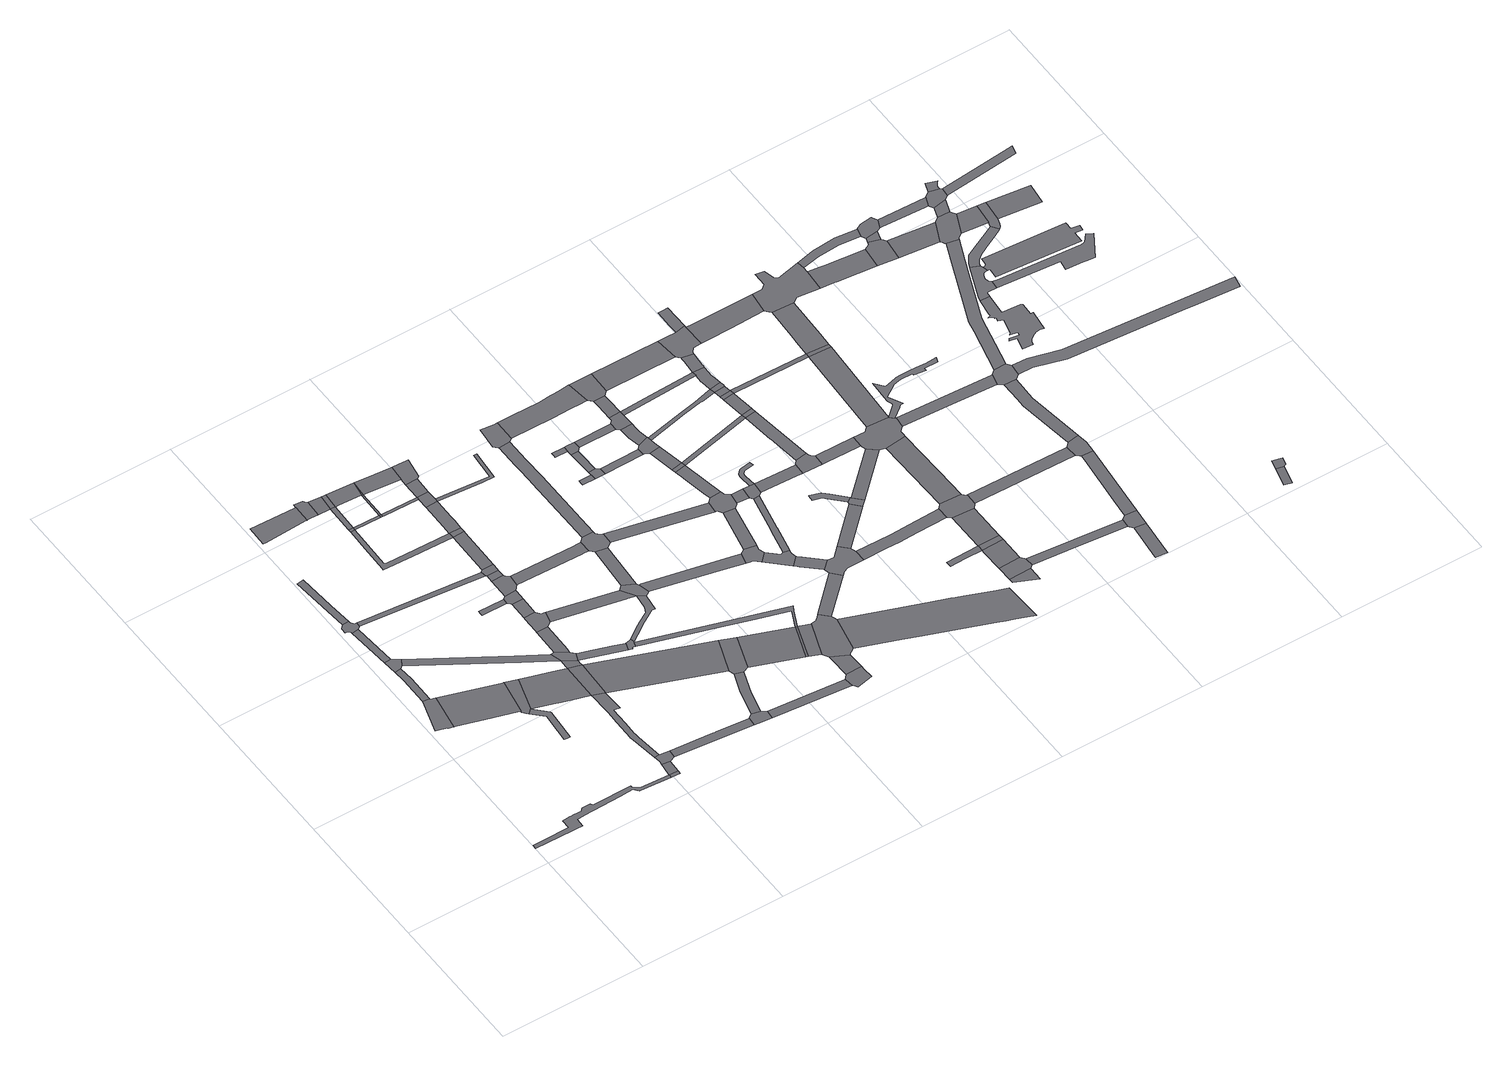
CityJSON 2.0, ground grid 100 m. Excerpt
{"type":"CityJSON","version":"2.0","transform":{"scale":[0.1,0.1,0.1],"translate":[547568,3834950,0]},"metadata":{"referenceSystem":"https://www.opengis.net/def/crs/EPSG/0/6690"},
"CityObjects":{
"road1":{"type":"Road","geometry":[{"type":"MultiSurface","lod":"1","boundaries":[[[0,1,2,3,4,5,6,7]]]}]},
"road2":{"type":"Road","attributes":{"RoadStructureAttribute.sectionType":"1"},"geometry":[{"type":"MultiSurface","lod":"1","boundaries":[[[8,9,10,11,12,13,14,15,16,17,18,19,20,21,22,23,24,25,26,27,28,29,30,31,32,33,34,35,36,37,38,39,40]]]}]},
"road3":{"type":"Road","attributes":{"RoadStructureAttribute.sectionType":"1"},"geometry":[{"type":"MultiSurface","lod":"1","boundaries":[[[41,42,43,44,0,7]]]}]},
"road4":{"type":"Road","attributes":{"RoadStructureAttribute.sectionType":"1"},"geometry":[{"type":"MultiSurface","lod":"1","boundaries":[[[45,46,43,42,47,48]]]}]},
"road5":{"type":"Road","attributes":{"RoadStructureAttribute.sectionType":"1"},"geometry":[{"type":"MultiSurface","lod":"1","boundaries":[[[49,50,46,45]]]}]},
"road6":{"type":"Road","geometry":[{"type":"MultiSurface","lod":"1","boundaries":[[[51,52,53,54,55,56,57,58,59,60,50,49,61,62,63]]]}]},
"road7":{"type":"Road","attributes":{"RoadStructureAttribute.sectionType":"1"},"geometry":[{"type":"MultiSurface","lod":"1","boundaries":[[[64,5,4,65,66,67,68,69,70]]]}]},
"road8":{"type":"Road","attributes":{"RoadStructureAttribute.sectionType":"1"},"geometry":[{"type":"MultiSurface","lod":"1","boundaries":[[[71,72,73,74,55,54]]]}]},
"road9":{"type":"Road","attributes":{"RoadStructureAttribute.sectionType":"1"},"geometry":[{"type":"MultiSurface","lod":"1","boundaries":[[[75,76,77,78,79,80,81,82,83,84]]]}]},
"road10":{"type":"Road","geometry":[{"type":"MultiSurface","lod":"1","boundaries":[[[70,69,85,86,87,84,83,88]]]}]},
"road11":{"type":"Road","attributes":{"RoadStructureAttribute.sectionType":"1"},"geometry":[{"type":"MultiSurface","lod":"1","boundaries":[[[89,48,47,90,91,92,93,94]]]}]},
"road12":{"type":"Road","geometry":[{"type":"MultiSurface","lod":"1","boundaries":[[[40,39,95,96]]]}]},
"road13":{"type":"Road","attributes":{"RoadStructureAttribute.sectionType":"1"},"geometry":[{"type":"MultiSurface","lod":"1","boundaries":[[[97,98,40,96,99]]]}]},
"road14":{"type":"Road","attributes":{"RoadStructureAttribute.sectionType":"1"},"geometry":[{"type":"MultiSurface","lod":"1","boundaries":[[[100,101,102,88,83,103,104,105,106,107]]]}]},
"road15":{"type":"Road","attributes":{"RoadStructureAttribute.sectionType":"1"},"geometry":[{"type":"MultiSurface","lod":"1","boundaries":[[[108,109,110,111,112,113,114]]]}]},
"road16":{"type":"Road","geometry":[{"type":"MultiSurface","lod":"1","boundaries":[[[115,116,117,118,119,97,99,120,121]]]}]},
"road17":{"type":"Road","attributes":{"RoadStructureAttribute.sectionType":"1"},"geometry":[{"type":"MultiSurface","lod":"1","boundaries":[[[106,122,123,124,125,126,127,128,129,130,117,116,131,132,133,134,135,136,137,138,139,140,141,142]]]}]},
"road18":{"type":"Road","attributes":{"RoadStructureAttribute.sectionType":"1"},"geometry":[{"type":"MultiSurface","lod":"1","boundaries":[[[143,63,62,144,145,146]]]}]},
"road19":{"type":"Road","geometry":[{"type":"MultiSurface","lod":"1","boundaries":[[[107,106,142,147,148]]]}]},
"road20":{"type":"Road","geometry":[{"type":"MultiSurface","lod":"1","boundaries":[[[149,114,113,150,151,152,153,154,155,156]]]}]},
"road21":{"type":"Road","attributes":{"RoadStructureAttribute.sectionType":"1"},"geometry":[{"type":"MultiSurface","lod":"1","boundaries":[[[93,157,158,107,148,159,160,161]]]}]},
"road22":{"type":"Road","geometry":[{"type":"MultiSurface","lod":"1","boundaries":[[[162,163,164,165]]]}]},
"road23":{"type":"Road","geometry":[{"type":"MultiSurface","lod":"1","boundaries":[[[166,94,93,161,167,168]]]}]},
"road24":{"type":"Road","attributes":{"RoadStructureAttribute.sectionType":"1"},"geometry":[{"type":"MultiSurface","lod":"1","boundaries":[[[153,152,169,170,171]]]}]},
"road25":{"type":"Road","attributes":{"RoadStructureAttribute.sectionType":"1"},"geometry":[{"type":"MultiSurface","lod":"1","boundaries":[[[170,162,165,172]]]}]},
"road26":{"type":"Road","geometry":[{"type":"MultiSurface","lod":"1","boundaries":[[[173,174,175,176,177]]]}]},
"road27":{"type":"Road","attributes":{"RoadStructureAttribute.sectionType":"1"},"geometry":[{"type":"MultiSurface","lod":"1","boundaries":[[[178,179,180,181,121,120,182,183]]]}]},
"road28":{"type":"Road","attributes":{"RoadStructureAttribute.sectionType":"1"},"geometry":[{"type":"MultiSurface","lod":"1","boundaries":[[[184,166,168,185,186,187]]]}]},
"road29":{"type":"Road","geometry":[{"type":"MultiSurface","lod":"1","boundaries":[[[171,170,172,188]]]}]},
"road30":{"type":"Road","attributes":{"RoadStructureAttribute.sectionType":"1"},"geometry":[{"type":"MultiSurface","lod":"1","boundaries":[[[165,164,189,190]]]}]},
"road31":{"type":"Road","geometry":[{"type":"MultiSurface","lod":"1","boundaries":[[[191,192,193,184,187,194,195,196,197,198,199]]]}]},
"road32":{"type":"Road","attributes":{"RoadStructureAttribute.sectionType":"1"},"geometry":[{"type":"MultiSurface","lod":"1","boundaries":[[[163,200,201,202,203,204,205,206,207,208,209,210,164]]]}]},
"road33":{"type":"Road","attributes":{"RoadStructureAttribute.sectionType":"1"},"geometry":[{"type":"MultiSurface","lod":"1","boundaries":[[[211,191,199,212,213]]]}]},
"road34":{"type":"Road","geometry":[{"type":"MultiSurface","lod":"1","boundaries":[[[214,215,216,217,177,176,218,219,211,213]]]}]},
"road35":{"type":"Road","attributes":{"RoadStructureAttribute.sectionType":"1"},"geometry":[{"type":"MultiSurface","lod":"1","boundaries":[[[220,221,222,167,161,223,224,225]]]}]},
"road36":{"type":"Road","attributes":{"RoadStructureAttribute.sectionType":"1"},"geometry":[{"type":"MultiSurface","lod":"1","boundaries":[[[188,172,226,227,228,229,230]]]}]},
"road37":{"type":"Road","geometry":[{"type":"MultiSurface","lod":"1","boundaries":[[[231,190,189,232]]]}]},
"road38":{"type":"Road","attributes":{"RoadStructureAttribute.sectionType":"1"},"geometry":[{"type":"MultiSurface","lod":"1","boundaries":[[[229,190,231,233]]]}]},
"road39":{"type":"Road","geometry":[{"type":"MultiSurface","lod":"1","boundaries":[[[234,235,216,215,236,237,238,239,240]]]}]},
"road40":{"type":"Road","attributes":{"RoadStructureAttribute.sectionType":"1"},"geometry":[{"type":"MultiSurface","lod":"1","boundaries":[[[241,234,240,242]]]}]},
"road41":{"type":"Road","geometry":[{"type":"MultiSurface","lod":"1","boundaries":[[[243,146,145,244,245,241,242,246,247]]]}]},
"road42":{"type":"Road","geometry":[{"type":"MultiSurface","lod":"1","boundaries":[[[230,229,233]]]}]},
"road43":{"type":"Road","attributes":{"RoadStructureAttribute.sectionType":"1"},"geometry":[{"type":"MultiSurface","lod":"1","boundaries":[[[148,147,248,249,250,251]]]}]},
"road44":{"type":"Road","attributes":{"RoadStructureAttribute.sectionType":"1"},"geometry":[{"type":"MultiSurface","lod":"1","boundaries":[[[252,231,232,253,254,255]]]}]},
"road45":{"type":"Road","attributes":{"RoadStructureAttribute.sectionType":"1"},"geometry":[{"type":"MultiSurface","lod":"1","boundaries":[[[206,256,257,243,247,258,259]]]}]},
"road46":{"type":"Road","geometry":[{"type":"MultiSurface","lod":"1","boundaries":[[[260,261,262,225,224,263,264,265,266,267,268,269]]]}]},
"road47":{"type":"Road","geometry":[{"type":"MultiSurface","lod":"1","boundaries":[[[270,183,182,271,272,273,274,275]]]}]},
"road48":{"type":"Road","geometry":[{"type":"MultiSurface","lod":"1","boundaries":[[[207,206,259,276]]]}]},
"road49":{"type":"Road","attributes":{"RoadStructureAttribute.sectionType":"1"},"geometry":[{"type":"MultiSurface","lod":"1","boundaries":[[[277,230,233,278,279,280,281,282]]]}]},
"road50":{"type":"Road","attributes":{"RoadStructureAttribute.sectionType":"1"},"geometry":[{"type":"MultiSurface","lod":"1","boundaries":[[[283,284,285,207,276,286,287,288,289]]]}]},
"road51":{"type":"Road","attributes":{"RoadStructureAttribute.sectionType":"1"},"geometry":[{"type":"MultiSurface","lod":"1","boundaries":[[[196,195,290,291,292,293]]]}]},
"road52":{"type":"Road","geometry":[{"type":"MultiSurface","lod":"1","boundaries":[[[255,254,294,283,289,295,296]]]}]},
"road53":{"type":"Road","attributes":{"RoadStructureAttribute.sectionType":"1"},"geometry":[{"type":"MultiSurface","lod":"1","boundaries":[[[297,298,270,275,299,300]]]}]},
"road54":{"type":"Road","attributes":{"RoadStructureAttribute.sectionType":"1"},"geometry":[{"type":"MultiSurface","lod":"1","boundaries":[[[301,302,255,296,303]]]}]},
"road55":{"type":"Road","attributes":{"RoadStructureAttribute.sectionType":"1"},"geometry":[{"type":"MultiSurface","lod":"1","boundaries":[[[304,305,237,236,306,307,308,309,310]]]}]},
"road56":{"type":"Road","attributes":{"RoadStructureAttribute.sectionType":"1"},"geometry":[{"type":"MultiSurface","lod":"1","boundaries":[[[292,311,312,313,314,315,316,260,269,317,318,319,320,321,322,323]]]}]},
"road57":{"type":"Road","geometry":[{"type":"MultiSurface","lod":"1","boundaries":[[[324,325,282,281,301,303,326,327]]]}]},
"road58":{"type":"Road","geometry":[{"type":"MultiSurface","lod":"1","boundaries":[[[251,250,297,300,328,329]]]}]},
"road59":{"type":"Road","attributes":{"RoadStructureAttribute.sectionType":"1"},"geometry":[{"type":"MultiSurface","lod":"1","boundaries":[[[274,273,330,331]]]}]},
"road60":{"type":"Road","geometry":[{"type":"MultiSurface","lod":"1","boundaries":[[[332,333,293,292,323,334,335,336,337,338]]]}]},
"road61":{"type":"Road","attributes":{"RoadStructureAttribute.sectionType":"1"},"geometry":[{"type":"MultiSurface","lod":"1","boundaries":[[[339,340,295,289,341,342,343]]]}]},
"road62":{"type":"Road","attributes":{"RoadStructureAttribute.sectionType":"1"},"geometry":[{"type":"MultiSurface","lod":"1","boundaries":[[[344,345,346,347,267,266,348,349,350,351,352,353]]]}]},
"road63":{"type":"Road","attributes":{"RoadStructureAttribute.sectionType":"1"},"geometry":[{"type":"MultiSurface","lod":"1","boundaries":[[[354,332,338,355]]]}]},
"road64":{"type":"Road","geometry":[{"type":"MultiSurface","lod":"1","boundaries":[[[356,357,310,309,358,354,355,359,360,361,362,363,364,365]]]}]},
"road65":{"type":"Road","attributes":{"RoadStructureAttribute.sectionType":"1"},"geometry":[{"type":"MultiSurface","lod":"1","boundaries":[[[366,329,328,367,352]]]}]},
"road66":{"type":"Road","attributes":{"RoadStructureAttribute.sectionType":"1"},"geometry":[{"type":"MultiSurface","lod":"1","boundaries":[[[368,369,370,371,372,373,374,375,376,377,378,356,365]]]}]},
"road67":{"type":"Road","geometry":[{"type":"MultiSurface","lod":"1","boundaries":[[[379,380,381,382,331,330,383,384,385,386]]]}]},
"road68":{"type":"Road","geometry":[{"type":"MultiSurface","lod":"1","boundaries":[[[352,367,387,353]]]}]},
"road69":{"type":"Road","attributes":{"RoadStructureAttribute.sectionType":"1"},"geometry":[{"type":"MultiSurface","lod":"1","boundaries":[[[388,389,390,337,336,391,392,393,394]]]}]},
"road70":{"type":"Road","attributes":{"RoadStructureAttribute.sectionType":"1"},"geometry":[{"type":"MultiSurface","lod":"1","boundaries":[[[395,353,387,396,397]]]}]},
"road71":{"type":"Road","attributes":{"RoadStructureAttribute.sectionType":"1"},"geometry":[{"type":"MultiSurface","lod":"1","boundaries":[[[398,399,381,380,400]]]}]},
"road72":{"type":"Road","geometry":[{"type":"MultiSurface","lod":"1","boundaries":[[[401,402,403,404,405,372,371,406,407,408,409]]]}]},
"road73":{"type":"Road","geometry":[{"type":"MultiSurface","lod":"1","boundaries":[[[410,411,412,413,397,396,414,398,400,415,416,417,418,419,420]]]}]},
"road74":{"type":"Road","geometry":[{"type":"MultiSurface","lod":"1","boundaries":[[[421,422,423,424,425]]]}]},
"road75":{"type":"Road","attributes":{"RoadStructureAttribute.sectionType":"1"},"geometry":[{"type":"MultiSurface","lod":"1","boundaries":[[[361,360,426,427]]]}]},
"road76":{"type":"Road","geometry":[{"type":"MultiSurface","lod":"1","boundaries":[[[428,429,430,431,432,433]]]}]},
"road77":{"type":"Road","geometry":[{"type":"MultiSurface","lod":"1","boundaries":[[[434,435,425,424,436,437]]]}]},
"road78":{"type":"Road","attributes":{"RoadStructureAttribute.sectionType":"1"},"geometry":[{"type":"MultiSurface","lod":"1","boundaries":[[[438,439,440,441,435,434]]]}]},
"road79":{"type":"Road","geometry":[{"type":"MultiSurface","lod":"1","boundaries":[[[442,433,432,440,439,443,444]]]}]},
"road80":{"type":"Road","geometry":[{"type":"MultiSurface","lod":"1","boundaries":[[[445,446,394,393,447,448,449,450,451,452]]]}]},
"road81":{"type":"Road","attributes":{"RoadStructureAttribute.sectionType":"1"},"geometry":[{"type":"MultiSurface","lod":"1","boundaries":[[[453,410,420,454]]]}]},
"road82":{"type":"Road","geometry":[{"type":"MultiSurface","lod":"1","boundaries":[[[455,450,449,456,457,458,459,460,461,462]]]}]},
"road83":{"type":"Road","attributes":{"RoadStructureAttribute.sectionType":"1"},"geometry":[{"type":"MultiSurface","lod":"1","boundaries":[[[463,437,436,464]]]}]},
"road84":{"type":"Road","attributes":{"RoadStructureAttribute.sectionType":"1"},"geometry":[{"type":"MultiSurface","lod":"1","boundaries":[[[465,466,467,468,469,470,471,472,473,409,408,474,475,476,477,478]]]}]},
"road85":{"type":"Road","attributes":{"RoadStructureAttribute.sectionType":"1"},"geometry":[{"type":"MultiSurface","lod":"1","boundaries":[[[479,445,452,480]]]}]},
"road86":{"type":"Road","attributes":{"RoadStructureAttribute.sectionType":"1"},"geometry":[{"type":"MultiSurface","lod":"1","boundaries":[[[444,443,481,482]]]}]},
"road87":{"type":"Road","attributes":{"RoadStructureAttribute.sectionType":"1"},"geometry":[{"type":"MultiSurface","lod":"1","boundaries":[[[483,484,457,456,485,486,487,488]]]}]},
"road88":{"type":"Road","geometry":[{"type":"MultiSurface","lod":"1","boundaries":[[[489,490,491,492,427,426,493,494,479,480,495,496,497]]]}]},
"road89":{"type":"Road","attributes":{"RoadStructureAttribute.sectionType":"1"},"geometry":[{"type":"MultiSurface","lod":"1","boundaries":[[[498,499,500,501,502,503,492,491]]]}]},
"road90":{"type":"Road","attributes":{"RoadStructureAttribute.sectionType":"1"},"geometry":[{"type":"MultiSurface","lod":"1","boundaries":[[[504,505,506,507,508,509,462,461]]]}]},
"road91":{"type":"Road","geometry":[{"type":"MultiSurface","lod":"1","boundaries":[[[510,511,500,499]]]}]},
"road92":{"type":"Road","attributes":{"RoadStructureAttribute.sectionType":"1"},"geometry":[{"type":"MultiSurface","lod":"1","boundaries":[[[512,513,511,510]]]}]},
"road93":{"type":"Road","attributes":{"RoadStructureAttribute.sectionType":"1"},"geometry":[{"type":"MultiSurface","lod":"1","boundaries":[[[514,515,516,517,518,519,520,418,417,521,522,523,524,525,526,527,528,529,530,531]]]}]},
"road94":{"type":"Road","geometry":[{"type":"MultiSurface","lod":"1","boundaries":[[[532,533,534,463,464,535,536,537,513,512,538,539,540]]]}]},
"road95":{"type":"Road","geometry":[{"type":"MultiSurface","lod":"1","boundaries":[[[541,542,543,544,488,487,453,454,545,546,547,548,549,550,551]]]}]},
"road96":{"type":"Road","attributes":{"RoadStructureAttribute.sectionType":"1"},"geometry":[{"type":"MultiSurface","lod":"1","boundaries":[[[552,553,554,555,556,557,533,532]]]}]},
"road97":{"type":"Road","attributes":{"RoadStructureAttribute.sectionType":"1"},"geometry":[{"type":"MultiSurface","lod":"1","boundaries":[[[558,497,496,559,560,561]]]}]},
"road98":{"type":"Road","geometry":[{"type":"MultiSurface","lod":"1","boundaries":[[[562,563,564,482,481,565,555,554,566,567,568]]]}]},
"road99":{"type":"Road","attributes":{"RoadStructureAttribute.sectionType":"1"},"geometry":[{"type":"MultiSurface","lod":"1","boundaries":[[[569,570,571,572,573,574,562,568]]]}]},
"road100":{"type":"Road","geometry":[{"type":"MultiSurface","lod":"1","boundaries":[[[561,560,507,506,575,576,577]]]}]},
"road101":{"type":"Road","geometry":[{"type":"MultiSurface","lod":"1","boundaries":[[[578,465,478,572,571,579,580]]]}]},
"road102":{"type":"Road","geometry":[{"type":"MultiSurface","lod":"1","boundaries":[[[581,582,583,584,585,586,587,588,589,590,591,592,593,594,577,576]]]}]},
"road103":{"type":"Road","attributes":{"RoadStructureAttribute.sectionType":"1"},"geometry":[{"type":"MultiSurface","lod":"1","boundaries":[[[595,541,551,596]]]}]},
"road104":{"type":"Road","attributes":{"RoadStructureAttribute.sectionType":"1"},"geometry":[{"type":"MultiSurface","lod":"1","boundaries":[[[597,510,499,598]]]}]},
"road105":{"type":"Road","attributes":{"RoadStructureAttribute.sectionType":"1"},"geometry":[{"type":"MultiSurface","lod":"1","boundaries":[[[576,575,599,600,601]]]}]},
"road106":{"type":"Road","attributes":{"RoadStructureAttribute.sectionType":"1"},"geometry":[{"type":"MultiSurface","lod":"1","boundaries":[[[602,603,604,605,606,540,539,607,608,609,610]]]}]},
"road107":{"type":"Road","attributes":{"RoadStructureAttribute.sectionType":"1"},"geometry":[{"type":"MultiSurface","lod":"1","boundaries":[[[611,612,613,614,615,616,617,618,619,620,621]]]}]},
"road108":{"type":"Road","attributes":{"RoadStructureAttribute.sectionType":"1"},"geometry":[{"type":"MultiSurface","lod":"1","boundaries":[[[622,623,624,568,567,625]]]}]},
"road109":{"type":"Road","attributes":{"RoadStructureAttribute.sectionType":"1"},"geometry":[{"type":"MultiSurface","lod":"1","boundaries":[[[626,627,628,629,548,547,630,631,632,633]]]}]},
"road110":{"type":"Road","geometry":[{"type":"MultiSurface","lod":"1","boundaries":[[[621,620,595,596,634,635,636]]]}]},
"road111":{"type":"Road","attributes":{"RoadStructureAttribute.sectionType":"1"},"geometry":[{"type":"MultiSurface","lod":"1","boundaries":[[[580,579,637,638]]]}]},
"road112":{"type":"Road","geometry":[{"type":"MultiSurface","lod":"1","boundaries":[[[639,640,641,642,643,644,601,600,645,646]]]}]},
"road113":{"type":"Road","attributes":{"RoadStructureAttribute.sectionType":"1"},"geometry":[{"type":"MultiSurface","lod":"1","boundaries":[[[647,648,649,650,651,652,653]]]}]},
"road114":{"type":"Road","attributes":{"RoadStructureAttribute.sectionType":"1"},"geometry":[{"type":"MultiSurface","lod":"1","boundaries":[[[654,655,598,656,657,658,643,642]]]}]},
"road115":{"type":"Road","geometry":[{"type":"MultiSurface","lod":"1","boundaries":[[[659,597,598,655]]]}]},
"road116":{"type":"Road","attributes":{"RoadStructureAttribute.sectionType":"1"},"geometry":[{"type":"MultiSurface","lod":"1","boundaries":[[[660,661,662,663]]]}]},
"road117":{"type":"Road","attributes":{"RoadStructureAttribute.sectionType":"1"},"geometry":[{"type":"MultiSurface","lod":"1","boundaries":[[[664,665,666,667,668,597,659]]]}]},
"road118":{"type":"Road","geometry":[{"type":"MultiSurface","lod":"1","boundaries":[[[669,670,666,665,671]]]}]},
"road119":{"type":"Road","attributes":{"RoadStructureAttribute.sectionType":"1"},"geometry":[{"type":"MultiSurface","lod":"1","boundaries":[[[672,673,670,669]]]}]},
"road120":{"type":"Road","geometry":[{"type":"MultiSurface","lod":"1","boundaries":[[[674,675,676,602,610,677,673,672]]]}]},
"road121":{"type":"Road","geometry":[{"type":"MultiSurface","lod":"1","boundaries":[[[678,679,680,661,660,681,682,683]]]}]},
"road122":{"type":"Road","attributes":{"RoadStructureAttribute.sectionType":"1"},"geometry":[{"type":"MultiSurface","lod":"1","boundaries":[[[684,685,636,635,686]]]}]},
"road123":{"type":"Road","geometry":[{"type":"MultiSurface","lod":"1","boundaries":[[[622,625,687,688,689,690,602,676,691,692,693,694]]]}]},
"road124":{"type":"Road","attributes":{"RoadStructureAttribute.sectionType":"1"},"geometry":[{"type":"MultiSurface","lod":"1","boundaries":[[[653,695,680,679,696]]]}]},
"road125":{"type":"Road","attributes":{"RoadStructureAttribute.sectionType":"1"},"geometry":[{"type":"MultiSurface","lod":"1","boundaries":[[[697,698,646,645,699,700,701,702,703]]]}]},
"road126":{"type":"Road","geometry":[{"type":"MultiSurface","lod":"1","boundaries":[[[647,653,696,704]]]}]},
"road127":{"type":"Road","attributes":{"RoadStructureAttribute.sectionType":"1"},"geometry":[{"type":"MultiSurface","lod":"1","boundaries":[[[705,706,707,708,622,694,709,710,711,712]]]}]},
"road128":{"type":"Road","attributes":{"RoadStructureAttribute.sectionType":"1"},"geometry":[{"type":"MultiSurface","lod":"1","boundaries":[[[713,714,647,704,715]]]}]},
"road129":{"type":"Road","geometry":[{"type":"MultiSurface","lod":"1","boundaries":[[[716,717,718,638,637,705,712,719,720,721,722]]]}]},
"road130":{"type":"Road","geometry":[{"type":"MultiSurface","lod":"1","boundaries":[[[723,724,626,633,713,715,725,726,727,728,729,730]]]}]},
"road131":{"type":"Road","geometry":[{"type":"MultiSurface","lod":"1","boundaries":[[[731,732,733,734,717,716]]]}]},
"road132":{"type":"Road","attributes":{"RoadStructureAttribute.sectionType":"1"},"geometry":[{"type":"MultiSurface","lod":"1","boundaries":[[[735,736,737,738,723,730]]]}]},
"road133":{"type":"Road","attributes":{"RoadStructureAttribute.sectionType":"1"},"geometry":[{"type":"MultiSurface","lod":"1","boundaries":[[[671,665,739,740]]]}]},
"road134":{"type":"Road","geometry":[{"type":"MultiSurface","lod":"1","boundaries":[[[741,742,743,703,702,684,686,744,738,737,745,746,747,748,749,750,751,752]]]}]},
"road135":{"type":"Road","attributes":{"RoadStructureAttribute.sectionType":"1"},"geometry":[{"type":"MultiSurface","lod":"1","boundaries":[[[683,682,753,754,755]]]}]},
"road136":{"type":"Road","attributes":{"RoadStructureAttribute.sectionType":"1"},"geometry":[{"type":"MultiSurface","lod":"1","boundaries":[[[756,722,721,757,758,759,760]]]}]},
"road137":{"type":"Road","attributes":{"RoadStructureAttribute.sectionType":"1"},"geometry":[{"type":"MultiSurface","lod":"1","boundaries":[[[739,761,741,752,762]]]}]},
"road138":{"type":"Road","attributes":{"RoadStructureAttribute.sectionType":"1"},"geometry":[{"type":"MultiSurface","lod":"1","boundaries":[[[727,726,763,764]]]}]},
"road139":{"type":"Road","geometry":[{"type":"MultiSurface","lod":"1","boundaries":[[[740,739,762,765]]]}]},
"road140":{"type":"Road","attributes":{"RoadStructureAttribute.sectionType":"1"},"geometry":[{"type":"MultiSurface","lod":"1","boundaries":[[[766,767,768,769,740,765,770,771]]]}]},
"road141":{"type":"Road","attributes":{"RoadStructureAttribute.sectionType":"1"},"geometry":[{"type":"MultiSurface","lod":"1","boundaries":[[[772,773,774,775,776,777]]]}]},
"road142":{"type":"Road","attributes":{"RoadStructureAttribute.sectionType":"1"},"geometry":[{"type":"MultiSurface","lod":"1","boundaries":[[[778,779,780,781,782,783,784,785,786,787,788,789,790,791,792,793,794,795,796,797,798,799,800,801,802,803,804,752,751]]]}]},
"road143":{"type":"Road","geometry":[{"type":"MultiSurface","lod":"1","boundaries":[[[805,806,755,754,807,772,777,808]]]}]},
"road144":{"type":"Road","attributes":{"RoadStructureAttribute.sectionType":"1"},"geometry":[{"type":"MultiSurface","lod":"1","boundaries":[[[809,750,749,810,811,812,813]]]}]},
"road145":{"type":"Road","geometry":[{"type":"MultiSurface","lod":"1","boundaries":[[[814,815,816,760,759,766,771,817,818,819,820,821,822,823,824]]]}]},
"road146":{"type":"Road","attributes":{"RoadStructureAttribute.sectionType":"1"},"geometry":[{"type":"MultiSurface","lod":"1","boundaries":[[[825,826,827,828,805,808,829,830,831]]]}]},
"road147":{"type":"Road","geometry":[{"type":"MultiSurface","lod":"1","boundaries":[[[832,833,834,835,836,764,763,837,825,831]]]}]},
"road148":{"type":"Road","attributes":{"RoadStructureAttribute.sectionType":"1"},"geometry":[{"type":"MultiSurface","lod":"1","boundaries":[[[838,839,840,835,834,841,842]]]}]},
"road149":{"type":"Road","geometry":[{"type":"MultiSurface","lod":"1","boundaries":[[[843,844,813,812,838,842,845,846]]]}]},
"road150":{"type":"Road","attributes":{"RoadStructureAttribute.sectionType":"1"},"geometry":[{"type":"MultiSurface","lod":"1","boundaries":[[[847,848,849,850,819,818,851,852,853,854]]]}]},
"road151":{"type":"Road","attributes":{"RoadStructureAttribute.sectionType":"1"},"geometry":[{"type":"MultiSurface","lod":"1","boundaries":[[[855,856,857,821,820,858,859,860,861,862]]]}]},
"road152":{"type":"Road","geometry":[{"type":"MultiSurface","lod":"1","boundaries":[[[863,864,865,854,853,866,867,868,869]]]}]},
"road153":{"type":"Road","attributes":{"RoadStructureAttribute.sectionType":"1"},"geometry":[{"type":"MultiSurface","lod":"1","boundaries":[[[870,871,872,873,874,844,843,875,876,877,878,879,880]]]}]},
"road154":{"type":"Road","attributes":{"RoadStructureAttribute.sectionType":"1"},"geometry":[{"type":"MultiSurface","lod":"1","boundaries":[[[881,882,863,869]]]}]},
"road155":{"type":"Road","attributes":{"RoadStructureAttribute.sectionType":"1"},"geometry":[{"type":"MultiSurface","lod":"1","boundaries":[[[883,884,885,886,887,888,889,890,891,892,893,894,895,896,897,898,899,900,901,902,903,904,905,906,907,908,909,910,911,912,913]]]}]},
"road156":{"type":"Road","geometry":[{"type":"MultiSurface","lod":"1","boundaries":[[[914,915,916,917,862,861,918,882,881,919,920,921]]]}]},
"road157":{"type":"Road","attributes":{"RoadStructureAttribute.sectionType":"1"},"geometry":[{"type":"MultiSurface","lod":"1","boundaries":[[[922,923,924,925]]]}]},
"road158":{"type":"Road","geometry":[{"type":"MultiSurface","lod":"1","boundaries":[[[926,922,925,927,928,929,930]]]}]},
"road159":{"type":"Road","geometry":[{"type":"MultiSurface","lod":"1","boundaries":[[[931,932,883,913,933,934,935,936,937,938,939,940,941,942,943,944]]]}]},
"road160":{"type":"Road","attributes":{"RoadStructureAttribute.sectionType":"1"},"geometry":[{"type":"MultiSurface","lod":"1","boundaries":[[[867,866,945,946]]]}]},
"road161":{"type":"Road","attributes":{"RoadStructureAttribute.sectionType":"1"},"geometry":[{"type":"MultiSurface","lod":"1","boundaries":[[[921,920,947,948,949,950]]]}]},
"road162":{"type":"Road","geometry":[{"type":"MultiSurface","lod":"1","boundaries":[[[951,946,945,952,953,870,880,954,955,956,957]]]}]},
"road163":{"type":"Road","attributes":{"RoadStructureAttribute.sectionType":"1"},"geometry":[{"type":"MultiSurface","lod":"1","boundaries":[[[958,959,960,961,962,963,931,944,964,965,966,967,968,969,970]]]}]},
"road164":{"type":"Road","attributes":{"RoadStructureAttribute.sectionType":"1"},"geometry":[{"type":"MultiSurface","lod":"1","boundaries":[[[971,972,846,845,973,974,975,976,977,978]]]}]},
"road165":{"type":"Road","attributes":{"RoadStructureAttribute.sectionType":"1"},"geometry":[{"type":"MultiSurface","lod":"1","boundaries":[[[979,980,981,951,957]]]}]},
"road166":{"type":"Road","attributes":{"RoadStructureAttribute.sectionType":"1"},"geometry":[{"type":"MultiSurface","lod":"1","boundaries":[[[982,956,955,983,984,985,986]]]}]},
"road167":{"type":"Road","geometry":[{"type":"MultiSurface","lod":"1","boundaries":[[[987,988,989,950,949,981,980,990,991,992,993,994,995,996]]]}]},
"road168":{"type":"Road","attributes":{"RoadStructureAttribute.sectionType":"1"},"geometry":[{"type":"MultiSurface","lod":"1","boundaries":[[[997,998,999,1000,936,935,1001,1002,1003,1004,1005,1006,1007,1008]]]}]},
"road169":{"type":"Road","attributes":{"RoadStructureAttribute.sectionType":"1"},"geometry":[{"type":"MultiSurface","lod":"1","boundaries":[[[1009,1010,1011,1012,1013,1014,943,942,1015,1016,1017,1018,1019,1020]]]}]},
"road170":{"type":"Road","attributes":{"RoadStructureAttribute.sectionType":"1"},"geometry":[{"type":"MultiSurface","lod":"1","boundaries":[[[1021,987,996,1022,1023,1024,1025,1026,1027,1028,1029,1030]]]}]},
"road171":{"type":"Road","geometry":[{"type":"MultiSurface","lod":"1","boundaries":[[[986,985,1031,958,970,1032,1033,1034,1035]]]}]},
"road172":{"type":"Road","attributes":{"RoadStructureAttribute.sectionType":"1"},"geometry":[{"type":"MultiSurface","lod":"1","boundaries":[[[1035,1034,1036,1037]]]}]},
"road173":{"type":"Road","attributes":{"RoadStructureAttribute.sectionType":"1"},"geometry":[{"type":"MultiSurface","lod":"1","boundaries":[[[1038,1039,1040,992,991,1041]]]}]}
},
"vertices":[
[110,1490,0],[37,1251,0],[113,1228,0],[113,1223,0],[149,1217,0],[189,1467,0],[155,1477,0],[155,1484,0],
[793,196,0],[780,205,0],[752,226,0],[751,240,0],[482,237,0],[471,252,0],[415,253,0],[395,234,0],[386,234,0],[384,234,0],[338,235,0],[327,235,0],[318,235,0],[299,234,0],[261,231,0],[261,169,0],[261,166,0],[76,165,0],[4,165,0],[4,139,0],[260,132,0],[298,131,0],[335,130,0],[336,192,0],[338,192,0],[385,194,0],[390,194,0],[653,204,0],[744,207,0],[773,176,0],[780,175,0],[988,158,0],[988,182,0],
[157,1680,0],[148,1778,0],[104,1774,0],[112,1692,0],
[140,1873,0],[96,1869,0],[166,1793,0],[194,1839,0],
[117,2180,0],[68,2176,0],
[124,2230,0],[115,2237,0],[108,2244,0],[106,2266,0],[59,2262,0],[39,2242,0],[36,2239,0],[37,2200,0],[52,2199,0],[67,2187,0],[130,2192,0],[134,2195,0],[138,2229,0],
[587,1346,0],[151,1216,0],[157,1215,0],[375,1149,0],[539,1100,0],[548,1097,0],[592,1344,0],
[90,2432,0],[67,2690,0],[20,2686,0],[22,2686,0],
[650,976,0],[645,906,0],[635,767,0],[653,764,0],[672,763,0],[685,907,0],[692,990,0],[687,995,0],[606,1080,0],[577,1054,0],
[547,1092,0],[546,1086,0],[564,1067,0],[677,1318,0],
[767,1486,0],[768,1423,0],[961,1305,0],[968,1300,0],[971,1299,0],[947,1376,0],
[1050,155,0],[1051,179,0],
[1000,277,0],[989,190,0],[1056,269,0],
[925,1243,0],[884,1255,0],[769,1290,0],[752,1034,0],[772,1028,0],[838,1008,0],[964,968,0],[967,1230,0],
[351,3197,0],[37,3206,0],[33,3062,0],[49,3063,0],[349,3075,0],[355,3075,0],[355,3197,0],
[1046,347,0],[1031,348,0],[997,345,0],[999,329,0],[1004,300,0],[1094,284,0],[1099,342,0],
[965,952,0],[969,832,0],[970,815,0],[970,801,0],[968,705,0],[967,653,0],[965,561,0],[965,559,0],[966,557,0],[1031,350,0],[1007,533,0],[1006,557,0],[1006,567,0],[1005,575,0],[1006,675,0],[1006,801,0],[1008,801,0],[1010,800,0],[1050,789,0],[1049,807,0],[1043,938,0],
[760,2171,0],[761,2135,0],[981,2113,0],[974,2151,0],
[1044,938,0],[1055,1202,0],
[358,3222,0],[364,3075,0],[386,3076,0],[434,3075,0],[437,3190,0],[435,3193,0],[424,3207,0],[419,3214,0],
[969,1247,0],[969,1236,0],[1054,1228,0],[1054,1233,0],[1054,1248,0],
[515,2872,0],[515,2852,0],[545,2851,0],[545,2871,0],
[976,1378,0],[1076,1298,0],[1053,1327,0],
[514,3072,0],[519,3072,0],[527,3183,0],
[551,3070,0],
[789,1901,0],[788,1883,0],[788,1864,0],[962,1861,0],[964,1896,0],
[1410,313,0],[1407,313,0],[1394,315,0],[1376,317,0],[1630,233,0],[1636,293,0],
[979,1570,0],[1053,1350,0],[1053,1352,0],[1057,1568,0],
[560,3181,0],
[729,2848,0],[730,2868,0],
[982,1708,0],[981,1693,0],[980,1589,0],[1059,1569,0],[1093,1594,0],[1109,1672,0],[1084,1677,0],[1061,1706,0],[1060,1708,0],
[511,2657,0],[507,2505,0],[506,2491,0],[543,2490,0],[757,2484,0],[779,2484,0],[995,2478,0],[995,2516,0],[757,2520,0],[556,2524,0],[538,2534,0],
[984,1837,0],[1061,1759,0],[1062,1836,0],
[1063,1863,0],[1064,1919,0],[986,1913,0],[967,1898,0],[964,1859,0],[980,1841,0],
[1287,1228,0],[1176,1265,0],[1085,1295,0],[1068,1243,0],[1349,1150,0],[1366,1201,0],
[555,3070,0],[581,3069,0],[729,3060,0],[734,3059,0],[751,3167,0],
[742,2868,0],[742,2848,0],
[744,3059,0],
[988,2057,0],[987,2002,0],[1092,1949,0],[1100,2029,0],[1076,2050,0],[1068,2056,0],[1068,2057,0],
[989,2108,0],[1069,2108,0],
[990,2164,0],[982,2113,0],[989,2109,0],[1069,2116,0],[1070,2163,0],
[1459,784,0],[1539,754,0],[1748,676,0],[1832,912,0],
[754,2868,0],[754,2848,0],[997,2844,0],[997,2861,0],
[995,2470,0],[990,2170,0],[1076,2467,0],[1076,2478,0],
[1408,1210,0],[1400,1208,0],[1399,1208,0],[1377,1141,0],[1380,1152,0],[1390,1149,0],[1400,1146,0],[1411,1181,0],[1412,1182,0],[1417,1185,0],
[1665,315,0],[1668,229,0],[1707,225,0],[1752,221,0],[1757,280,0],[1724,300,0],
[1076,2515,0],
[894,3156,0],[750,3058,0],[752,3058,0],[759,3057,0],[999,3033,0],[1007,3147,0],
[997,2767,0],[997,2583,0],[995,2517,0],[1077,2584,0],[1077,2625,0],[1078,2758,0],[1078,2767,0],
[1570,1494,0],[1578,1492,0],[1633,1480,0],[1574,1574,0],
[997,2838,0],[1078,2790,0],[1078,2861,0],
[1762,639,0],[1711,498,0],[1760,456,0],[1818,619,0],
[998,2983,0],[997,2872,0],[1079,2983,0],
[1562,2018,0],[1559,2018,0],[1557,1939,0],[1560,1938,0],[1562,1938,0],[1601,1938,0],[1598,2018,0],
[1631,1467,0],[1622,1376,0],[1604,1340,0],[1597,1336,0],[1531,1298,0],[1489,1269,0],[1503,1245,0],[1533,1266,0],[1611,1313,0],[1630,1324,0],[1646,1333,0],[1666,1331,0],[1681,1447,0],
[1106,3140,0],[1060,3143,0],[1099,2996,0],[1122,3138,0],
[1856,635,0],[1939,872,0],
[2288,169,0],[2283,233,0],
[1605,1601,0],[1585,1584,0],[1696,1457,0],[1709,1465,0],[1712,1467,0],[1692,1547,0],[1684,1559,0],
[1464,2953,0],[1448,2760,0],[1386,2745,0],[1468,2740,0],[1485,2952,0],
[2335,859,0],[2355,892,0],[2356,893,0],[2354,894,0],[1634,1075,0],[1909,991,0],[2082,939,0],[2326,865,0],[2274,748,0],[2285,744,0],
[1627,1908,0],[1706,1894,0],
[1627,2048,0],[1607,2027,0],[1607,1930,0],[1727,1911,0],[1742,1922,0],[1746,2003,0],[1733,2006,0],[1727,2012,0],[1707,2033,0],[1707,2048,0],
[2050,831,0],[2187,513,0],
[1707,2175,0],[1705,2590,0],[1703,2749,0],[1701,2921,0],[1621,2918,0],[1623,2747,0],[1623,2729,0],[1625,2590,0],[1625,2588,0],[1626,2572,0],[1627,2175,0],
[2422,242,0],[2421,265,0],[2309,261,0],[2294,245,0],[2291,169,0],[2296,163,0],[2313,141,0],[2424,165,0],
[2202,508,0],
[2301,1420,0],[1705,1545,0],[1702,1545,0],[2180,1365,0],[2259,1347,0],[2316,1334,0],[2334,1413,0],
[2298,739,0],[2279,478,0],[2365,714,0],
[2304,437,0],[2305,407,0],[2417,381,0],
[1718,3090,0],[1705,3090,0],[1610,3099,0],[1596,2946,0],[1619,2920,0],[1701,2923,0],[1708,2929,0],[1722,2940,0],[1724,3090,0],
[2440,756,0],[2423,739,0],[2408,725,0],[2405,722,0],[2299,445,0],[2421,384,0],[2436,395,0],[2461,412,0],[2509,661,0],[2503,678,0],[2496,699,0],
[1865,2433,0],[1865,2413,0],[1866,2393,0],[1954,2393,0],[1952,2434,0],
[2396,1778,0],[2405,1857,0],
[1856,2708,0],[1856,2689,0],[1856,2670,0],[1943,2669,0],[1944,2668,0],[1943,2707,0],
[2001,2460,0],[1951,2458,0],[2025,2393,0],[2024,2443,0],
[1996,2593,0],[1995,2634,0],[1944,2633,0],[1945,2593,0],
[1961,2707,0],[2016,2656,0],[2015,2707,0],
[2368,1432,0],[2346,1420,0],[2336,1330,0],[2361,1324,0],[2399,1288,0],[2453,1345,0],[2442,1384,0],[2448,1417,0],
[2681,991,0],[2738,931,0],
[2530,1276,0],[2537,1159,0],[2591,1216,0],[2588,1231,0],[2583,1251,0],[2585,1262,0],[2587,1273,0],[2548,1281,0],
[2299,2446,0],[2300,2396,0],
[2245,3104,0],[2184,3100,0],[2140,3097,0],[2110,3095,0],[2023,3087,0],[2022,3087,0],[1927,3089,0],[1921,3089,0],[1862,3090,0],[2022,2940,0],[2145,2940,0],[2159,2940,0],[2213,2940,0],[2266,2940,0],
[2429,1742,0],[2508,1732,0],
[2277,2656,0],[2278,2709,0],
[2619,1190,0],[2595,1213,0],[2557,1140,0],[2565,1132,0],[2672,1031,0],[2730,1086,0],
[2517,1867,0],[2517,1871,0],[2513,1891,0],[2432,1886,0],[2409,1775,0],[2413,1768,0],[2533,1755,0],[2540,1761,0],[2549,1840,0],
[2457,2179,0],[2456,2185,0],[2378,2170,0],[2390,2109,0],[2390,2103,0],[2423,1937,0],
[2627,1465,0],[2627,1468,0],[2683,1736,0],[2641,1735,0],[2588,1476,0],[2586,1466,0],
[2450,2212,0],[2373,2197,0],
[2415,2394,0],[2338,2379,0],
[3425,322,0],[3239,394,0],[3176,418,0],[3166,422,0],[3111,443,0],[3092,450,0],[3049,466,0],[2770,298,0],[2771,298,0],[2772,297,0],[2886,255,0],[3169,151,0],[3282,109,0],[3336,88,0],[3389,68,0],[3438,50,0],[3509,23,0],[3496,295,0],
[2396,2495,0],[2319,2470,0],[2311,2461,0],[2316,2396,0],[2335,2381,0],[2337,2380,0],[2407,2437,0],[2402,2462,0],[2397,2489,0],
[2841,1143,0],[2775,1079,0],[2734,1083,0],[2732,1084,0],[2759,951,0],[2793,964,0],[2907,964,0],[2907,1046,0],[2902,1065,0],[2901,1069,0],[2897,1085,0],
[2383,2563,0],[2382,2597,0],[2382,2637,0],[2300,2636,0],[2301,2596,0],[2302,2554,0],
[2555,1840,0],[2544,1761,0],[2626,1757,0],[2632,1837,0],
[2297,2754,0],[2297,2727,0],[2292,2722,0],[2292,2643,0],[2380,2717,0],[2380,2720,0],[2379,2755,0],
[2376,2870,0],[2376,2874,0],[2375,2914,0],[2295,2913,0],[2296,2873,0],[2296,2868,0],
[2706,1754,0],[2713,1833,0],[2683,1835,0],
[2248,3105,0],[2403,2940,0],[2404,3103,0],
[2704,1917,0],[2705,1926,0],[2708,1935,0],[2715,1943,0],[2721,1949,0],[2727,1952,0],[2793,1962,0],[2788,1992,0],[2718,1980,0],[2704,1974,0],[2693,1964,0],[2682,1950,0],[2675,1932,0],[2674,1916,0],
[3089,1383,0],[3145,1325,0],
[2960,2329,0],[2966,2300,0],
[2956,1744,0],[2999,1743,0],[3002,1822,0],
[2921,2606,0],[2902,2602,0],[2791,2575,0],[2791,2572,0],[2674,2550,0],[2686,2528,0],[2826,2556,0],[2829,2550,0],[2929,2573,0],
[3048,1502,0],[3035,1516,0],[3002,1551,0],[2931,1572,0],[2927,1573,0],[2925,1551,0],[2923,1530,0],[2983,1513,0],[3006,1489,0],[3089,1402,0],[3122,1424,0],
[2911,2776,0],[2599,2764,0],[2524,2761,0],[2913,2745,0],
[3505,1054,0],[3295,1048,0],[3160,1044,0],[3070,1045,0],[3071,965,0],[3161,965,0],[3297,968,0],[3508,972,0],
[3157,1336,0],[3183,1361,0],[3126,1420,0],
[2894,2939,0],[2878,3100,0],
[3135,1817,0],[3125,1827,0],[3108,1844,0],[3105,1861,0],[3025,1850,0],[3008,1829,0],[3134,1737,0],[3136,1816,0],
[3533,679,0],[3307,674,0],[3306,674,0],[3307,654,0],[3309,634,0],[3416,635,0],[3533,636,0],
[3074,2086,0],[3043,2311,0],[2966,2295,0],[2994,2080,0],[2995,2076,0],
[3039,2340,0],
[3689,355,0],[3538,352,0],[3539,322,0],[3689,254,0],
[3017,2496,0],[3017,2501,0],[2940,2491,0],[2961,2334,0],[2962,2330,0],
[3013,2531,0],[2936,2521,0],[3014,2531,0],
[3007,2579,0],[2929,2570,0],
[3005,2596,0],[3004,2603,0],[3001,2619,0],[2929,2572,0],
[3703,443,0],[3686,462,0],[3536,459,0],[3709,371,0],[3713,374,0],[3710,435,0],
[3418,1696,0],[3156,1448,0],[3479,1643,0],
[2912,2741,0],[2910,2691,0],[2916,2647,0],[2921,2607,0],[2997,2647,0],[2990,2690,0],[2990,2692,0],[2991,2772,0],
[3533,618,0],[3685,638,0],
[3289,1813,0],[3152,1815,0],[3153,1736,0],[3250,1734,0],[3287,1733,0],[3405,1730,0],[3407,1811,0],
[3684,680,0],
[2919,2913,0],[2918,2903,0],[2917,2877,0],[2911,2779,0],[2992,2788,0],[2992,2797,0],[2998,2897,0],[2998,2898,0],
[3531,951,0],[3533,681,0],[3682,942,0],
[3079,3112,0],[3010,3099,0],[2949,3099,0],[2999,2909,0],[3024,2938,0],[3082,2940,0],[3079,3098,0],
[3532,1083,0],[3527,1078,0],[3705,968,0],[3708,971,0],[3707,1052,0],[3704,1052,0],[3702,1054,0],[3681,1075,0],
[3078,3287,0],[3043,3287,0],[3008,3287,0],[3008,3162,0],
[3677,1304,0],[3675,1323,0],[3668,1647,0],[3519,1630,0],
[3550,2494,0],[3551,2521,0],
[3519,1837,0],[3511,1829,0],[3491,1809,0],[3501,1636,0],[3668,1664,0],[3667,1697,0],[3688,1716,0],[3695,1721,0],[3696,1723,0],[3706,1799,0],[3695,1800,0],[3670,1829,0],
[4042,342,0],[4354,312,0],[4359,372,0],
[3139,3097,0],[3141,2941,0],[3295,2944,0],[3535,2948,0],[3552,3098,0],
[3550,2488,0],[3703,2486,0],
[4415,958,0],[4411,1039,0],
[3704,2514,0],
[3569,2911,0],[3559,2695,0],[3556,2609,0],[3552,2523,0],[3709,2610,0],[3718,2902,0],
[4379,279,0],[4354,24,0],[4353,13,0],[4433,5,0],[4434,16,0],[4459,272,0],
[3769,1859,0],[3781,1869,0],[3791,1874,0],[3806,1874,0],[3756,1971,0],[3813,2009,0],[3847,2028,0],[3901,2040,0],[3980,2039,0],[3983,2027,0],[4066,2018,0],[4066,2036,0],[4160,2034,0],[4173,2068,0],[4103,2064,0],[4031,2068,0],[3978,2070,0],[3920,2071,0],[3887,2069,0],[3847,2057,0],[3796,2043,0],[3745,2106,0],[3738,1948,0],[3738,1938,0],[3749,1911,0],[3749,1901,0],[3744,1893,0],
[4390,396,0],[4360,373,0],[4355,312,0],[4471,389,0],
[4106,1781,0],[4038,1705,0],[4102,1702,0],[4352,1688,0],[4370,1769,0],
[3658,3219,0],[3657,3126,0],[3623,3098,0],[3758,2931,0],[3915,2913,0],[3923,3063,0],[3924,3102,0],[3918,3156,0],[3758,3119,0],[3735,3134,0],[3716,3211,0],
[4445,932,0],[4446,931,0],[4439,864,0],[4404,531,0],[4484,523,0],[4484,525,0],[4524,928,0],
[4526,947,0],[4532,1011,0],[4522,1080,0],[4441,1068,0],[4413,1039,0],[4439,938,0],
[4385,1662,0],[4383,1524,0],[4383,1460,0],[4464,1481,0],[4466,1658,0],
[4484,1795,0],[4401,1792,0],[4498,1683,0],[4508,1766,0],
[4039,3051,0],[4009,3054,0],[3931,3062,0],[3927,3062,0],[4011,2903,0],[4023,2901,0],[4294,2871,0],[4311,3022,0],
[4357,3183,0],[4213,3199,0],[4043,3185,0],[3930,3103,0],[4045,3129,0],[4202,3136,0],[4346,3121,0],[4362,3183,0],
[4354,3060,0],[4351,3050,0],[4348,3040,0],[4435,2855,0],[4452,3005,0],[4440,3024,0],[4431,3038,0],
[4733,2792,0],[4663,2620,0],[4546,2329,0],[4494,2197,0],[4475,2115,0],[4523,1964,0],[4572,2175,0],[4698,2488,0],[4746,2608,0],[4751,2621,0],[4814,2775,0],
[4450,3100,0],[4364,3093,0],
[4644,2299,0],[4628,2184,0],[4626,2169,0],[4623,2164,0],[4606,2159,0],[4637,2142,0],[4634,2133,0],[4644,2131,0],[4639,2108,0],[4672,2095,0],[4646,1986,0],[4634,1975,0],[4686,1964,0],[4685,1941,0],[4616,1952,0],[4606,1935,0],[4656,1924,0],[4636,1837,0],[4709,1833,0],[4711,1853,0],[4724,1873,0],[4746,1891,0],[4778,1906,0],[4808,1909,0],[4833,1904,0],[4852,2047,0],[4832,2046,0],[4836,2134,0],[4826,2139,0],[4698,2150,0],[4709,2295,0],
[4498,3185,0],[4483,3212,0],[4398,3205,0],[4389,3199,0],[4350,3115,0],[4464,3108,0],[4478,3116,0],[4504,3175,0],
[5341,202,0],[5307,68,0],[5358,55,0],[5393,189,0],
[5357,268,0],[5400,195,0],[5409,198,0],[5423,251,0],[5410,254,0],
[4742,2554,0],[4654,2335,0],[4712,2328,0],[4722,2333,0],[4781,2328,0],[4786,2388,0],[4771,2403,0],[4766,2421,0],[4768,2441,0],[4778,2463,0],[4790,2473,0],[4818,2476,0],[4805,2516,0],[4800,2531,0],
[4709,2824,0],[4775,2970,0],
[4490,3115,0],[4794,3102,0],[4815,3101,0],[4839,3165,0],
[4811,2994,0],[4720,2810,0],[4728,2798,0],[4820,2789,0],[4854,2810,0],[4914,2954,0],[4894,2991,0],
[5025,2758,0],[5012,2751,0],[4818,2654,0],[4791,2638,0],[4774,2616,0],[4754,2586,0],[4807,2551,0],[4822,2574,0],[4854,2599,0],[4904,2627,0],[5016,2686,0],[5043,2698,0],[5063,2711,0],
[4827,1702,0],[4616,1761,0],[4602,1682,0],[4812,1621,0],[5616,1561,0],[5657,1558,0],[5983,1532,0],[5999,1613,0],
[4924,3081,0],[4925,3084,0],[4835,3069,0],
[4936,2952,0],[4920,2803,0],[4997,2794,0],[5035,2790,0],[5052,2938,0],
[4877,3192,0],[4863,3182,0],[4849,3172,0],[4939,3095,0],[4955,3108,0],[4960,3168,0],[4952,3172,0],[4949,3175,0],[4947,3176,0],[4946,3177,0],
[5421,2342,0],[5411,2340,0],[5396,2337,0],[4819,2381,0],[5214,2293,0],[5210,2270,0],[5205,2223,0],[5323,2216,0],[5343,2211,0],[5403,2207,0],[5502,2368,0],[5463,2393,0],
[5412,2477,0],[5414,2532,0],[4839,2571,0],[4837,2531,0],[4830,2519,0],[4815,2511,0],[4833,2476,0],[4828,2406,0],[5409,2360,0],[5413,2435,0],[5465,2430,0],[5470,2470,0],
[4899,3261,0],[4946,3186,0],[4946,3193,0],[4947,3198,0],[4948,3203,0],[4950,3207,0],[4954,3215,0],[4959,3221,0],[4964,3227,0],[4971,3235,0],
[5030,2768,0],[5075,2726,0],[5085,2746,0],[5095,2783,0],[5112,2932,0],
[5392,2750,0],[5408,2898,0],
[5497,3221,0],[5486,3220,0],[5484,3220,0],[5478,3158,0]
]}
